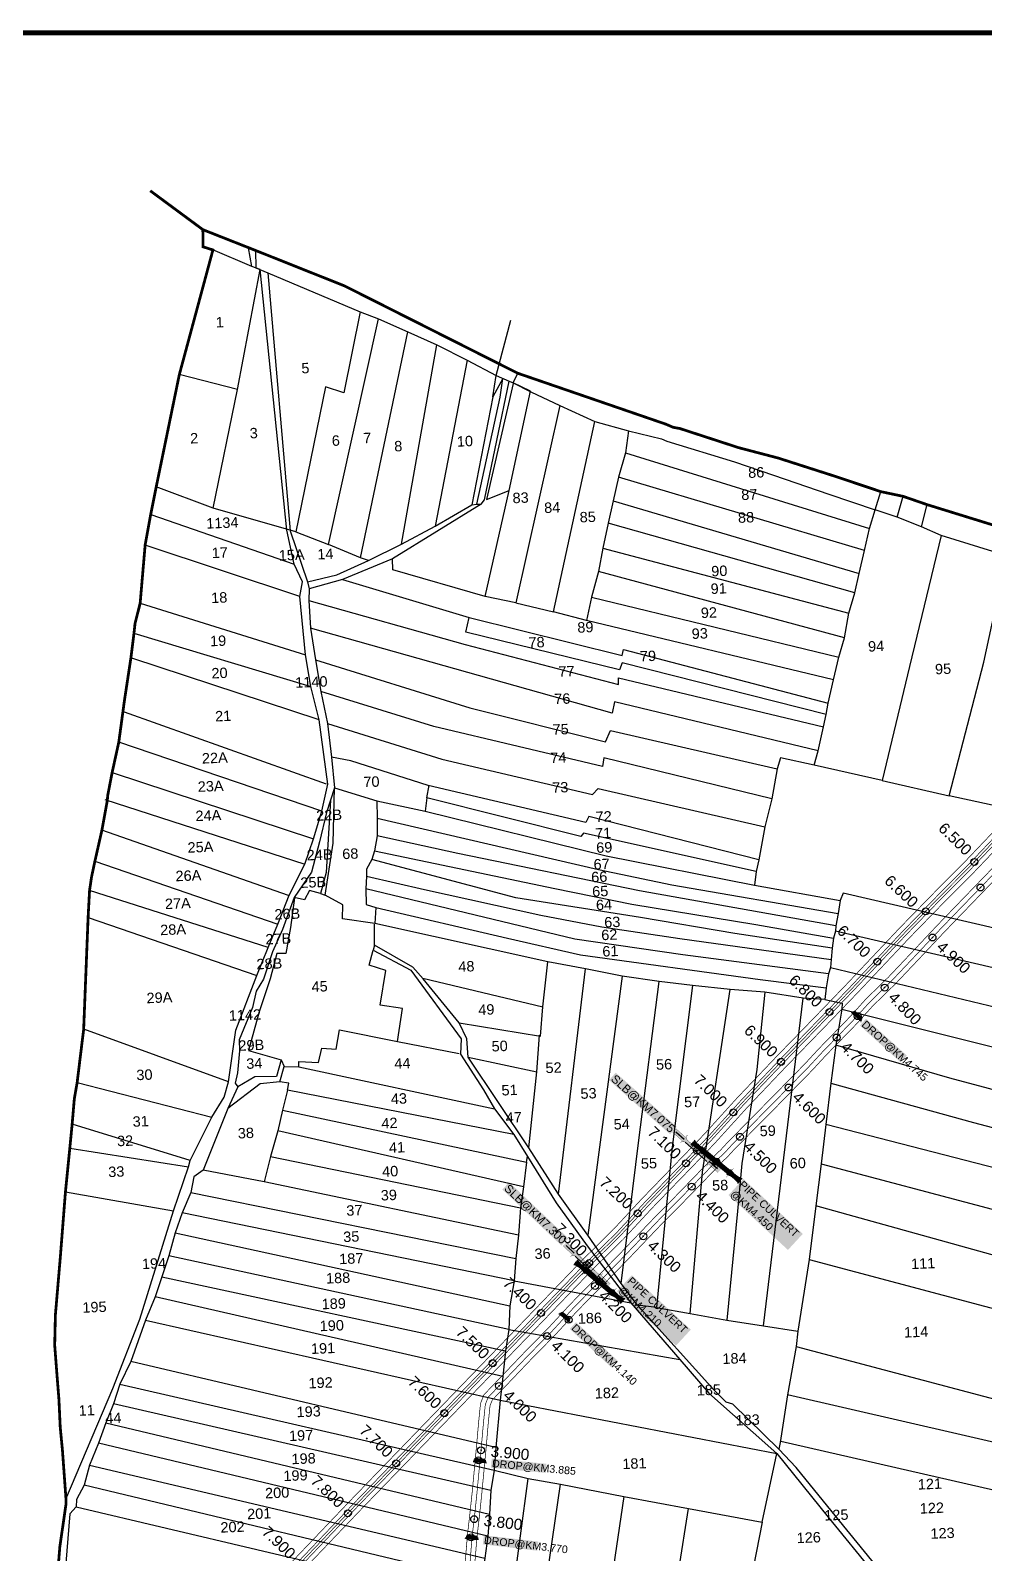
# Model space of a CAD drawing. Header units: inches. Extents: x 189567 to 224456, y 1616569 to 1632146.
# Drawn here: x 190848 to 192225, y 1621930 to 1624127 of the extents above; entities that cross this region are included whole.
import ezdxf
from ezdxf.enums import TextEntityAlignment as Align

# ---------------------------------------------------------------- set-up
doc = ezdxf.new("R2010")
doc.units = ezdxf.units.IN
doc.header["$LTSCALE"] = 15
doc.header["$MEASUREMENT"] = 0
doc.header["$PDMODE"] = 32
doc.header["$PDSIZE"] = 10
doc.linetypes.add('ACAD_ISO02W100', pattern=[15, 12, -3])
doc.linetypes.add('HIDDEN2', pattern=[0.1875, 0.125, -0.0625])
for name, color, linetype in [('CANAL1', 7, 'Continuous'), ('CHANAGE', 1, 'Continuous'), ('CS', 134, 'Continuous'), ('PLOT', 7, 'Continuous'), ('PLOT NO', 1, 'Continuous'), ('POINT', 2, 'Continuous'), ('STRUCTURE', 5, 'Continuous'), ('text2', 7, 'Continuous'), ('VILLAGE BOUNDRY', 5, 'Continuous')]:
    doc.layers.add(name, color=color, linetype=linetype)
doc.styles.get("Standard").update_dxf_attribs({"font": 'arial.ttf'})
doc.dimstyles.get("Standard").update_dxf_attribs({"dimtxt": 0.18, "dimasz": 0.18, "dimexe": 0.18, "dimexo": 0.0625, "dimgap": 0.09, "dimtad": 0, "dimtih": 1, "dimtoh": 1, "dimdec": 4, "dimzin": 0, "dimdsep": 46, "dimtxsty": 'Standard', "dimcen": 0.09, "dimadec": 0, "dimazin": 0, "dimtfac": 1, "dimtdec": 4, "dimtofl": 0, "dimtmove": 0, "dimatfit": 3, "dimfxl": 1, "dimtolj": 1, "dimtzin": 0, "dimarcsym": 0})

# ---------------------------------------------------------------- blocks, each defined once
blk = doc.blocks.new('DROP')
h = blk.add_hatch()
h.set_pattern_fill('ANSI31', color=1, scale=10, angle=45)
h.set_pattern_definition([(90, (-324.4107, -25.7687), (-1.25, 0), [])])
h.paths.add_polyline_path([(-9.9, -4.3), (-13.8, 4.1), (13.8, 4.1), (10.2, -4.3)])
at = {"layer": 'STRUCTURE', "color": 5, "const_width": 0.49}
blk.add_lwpolyline([(-9.9, -4.3), (-13.8, 4.1), (13.8, 4.1), (10.2, -4.3), (-9.9, -4.3)], dxfattribs=at)
at = {"layer": 'STRUCTURE', "color": 5}
blk.add_circle((0, 0), 1.33, dxfattribs=at)
blk = doc.blocks.new('PIPE C')
at = {"layer": 'STRUCTURE'}
h = blk.add_hatch(dxfattribs=at)
h.set_pattern_fill('DASH', color=256, scale=5.6, angle=-90, style=0)
h.set_pattern_definition([(270, (-1194663.9188, 538833.8274), (0.7, -0.7), [0.7, -0.7])])
edge = h.paths.add_edge_path()
edge.add_spline(control_points=[(4.6, -44.2), (4.4, -43.9), (3.7, -42.8), (3.2, -40.8), (2.9, -38.1), (2.3, -34.2), (2.9, -29), (3.8, -25), (4.2, -23.1)], knot_values=[0, 0, 0, 0, 1.613557, 5.24513, 8.624976, 13.470124, 22.190216, 30.746377, 30.746377, 30.746377, 30.746377], degree=3, periodic=0)
edge.add_line((4.2, -23.1), (2.8, -21))
edge.add_line((2.8, -21), (2.8, 21))
edge.add_line((2.8, 21), (4.2, 23.1))
edge.add_spline(control_points=[(4.2, 23.1), (3.7, 25), (2.7, 28.9), (2, 34.1), (2.4, 38), (2.7, 40.8), (3.1, 42.8), (3.8, 43.8), (4, 44.2)], knot_values=[0, 0, 0, 0, 8.556161, 17.276253, 22.121402, 25.501247, 29.13282, 30.746377, 30.746377, 30.746377, 30.746377], degree=3, periodic=0)
edge.add_line((4, 44.2), (-4.6, 44.2))
edge.add_spline(control_points=[(-4.6, 44.2), (-4.4, 43.9), (-3.7, 42.8), (-3.2, 40.8), (-2.9, 38.1), (-2.3, 34.2), (-2.9, 29), (-3.8, 25), (-4.2, 23.1)], knot_values=[0, 0, 0, 0, 1.613557, 5.24513, 8.624976, 13.470124, 22.190216, 30.746377, 30.746377, 30.746377, 30.746377], degree=3, periodic=0)
edge.add_line((-4.2, 23.1), (-2.8, 21))
edge.add_line((-2.8, 21), (-2.8, -21))
edge.add_line((-2.8, -21), (-4.2, -23.1))
edge.add_spline(control_points=[(-4.2, -23.1), (-3.7, -25), (-2.7, -28.9), (-2, -34.1), (-2.4, -38), (-2.7, -40.8), (-3.1, -42.8), (-3.8, -43.8), (-4, -44.2)], knot_values=[0, 0, 0, 0, 8.556161, 17.276253, 22.121402, 25.501247, 29.13282, 30.746377, 30.746377, 30.746377, 30.746377], degree=3, periodic=0)
edge.add_line((-4, -44.2), (4.6, -44.2))
blk.add_circle((0, 0), 0.657)
at = {"layer": 'STRUCTURE', "const_width": 0.44}
for points in [[(-8.4, 25.2), (-5.6, 25.2), (-2.8, 21), (-2.8, -21), (-5.6, -25.2), (-8.4, -25.2)], [(8.4, 25.2), (5.6, 25.2), (2.8, 21), (2.8, -21), (5.6, -25.2), (8.4, -25.2)]]:
    blk.add_lwpolyline(points, dxfattribs=at)
at = {"layer": 'STRUCTURE', "color": 3}
for points in [[(-2.8, 21), (-2.8, -21)], [(-2.8, 21), (-2.8, -21)], [(2.8, 21), (2.8, -21)]]:
    blk.add_lwpolyline(points, dxfattribs=at)
at = {"layer": 'STRUCTURE'}
for points in [[(-4.6, 44.2), (-4, 43.2), (-3.3, 40.8), (-2.9, 38.4), (-2.5, 35.1), (-3, 29), (-4.2, 23.1)], [(4, 44.2), (3.4, 43.2), (2.8, 40.7), (2.5, 38.4), (2.2, 35), (2.8, 28.9), (4.2, 23.1)], [(-4, -44.2), (-3.4, -43.2), (-2.8, -40.7), (-2.5, -38.4), (-2.2, -35), (-2.8, -28.9), (-4.2, -23.1)], [(4.6, -44.2), (4, -43.2), (3.3, -40.8), (2.9, -38.4), (2.5, -35.1), (3, -29), (4.2, -23.1)]]:
    blk.add_spline(points, degree=3, dxfattribs=at)
at = {"layer": 'STRUCTURE', "color": 0}
for points in [[(-0.2, 44.3), (-0.2, 28.7)], [(0, -23.2), (0, -38.9)]]:
    blk.add_leader(points, dimstyle='Standard', override={"dimscale": 0.062085, "dimtxt": 50, "dimasz": 100, "dimgap": 0.09, "dimtad": 0, "dimzin": 2}, dxfattribs=at)
blk = doc.blocks.new('SLB')
at = {"layer": 'STRUCTURE'}
h = blk.add_hatch(dxfattribs=at)
h.set_pattern_fill('DOTS', color=6, scale=20, angle=320.3722, style=0)
h.set_pattern_definition([(320.372247934, (-159.4327, -72.9564), (1.2786241598, 0.5641323054), [0, -1.25])])
h.paths.add_polyline_path([(769699.5, 1706871.1), (769699.5, 1706861.1), (769729.1, 1706861.1), (769732.1, 1706863.1), (769792.1, 1706863.1), (769795.1, 1706861.1), (769824.7, 1706861.1), (769824.7, 1706871.1), (769795.1, 1706871.1), (769792.1, 1706869.1), (769732.1, 1706869.1), (769729.1, 1706871.1)])
at = {"layer": 'STRUCTURE', "color": 6, "linetype": 'ACAD_ISO02W100', "ltscale": 0.5, "const_width": 0.5}
for points in [[(769699.5, 1706871.1), (769729.1, 1706871.1)], [(769699.5, 1706861.1), (769729.1, 1706861.1)], [(769795.1, 1706871.1), (769824.7, 1706871.1)], [(769795.1, 1706861.1), (769824.7, 1706861.1)]]:
    blk.add_lwpolyline(points, dxfattribs=at)
at = {"layer": 'STRUCTURE', "color": 6, "const_width": 0.628}
for points in [[(769726.1, 1706877.1), (769726.1, 1706873.1), (769732.1, 1706869.1), (769792.1, 1706869.1), (769798.1, 1706873.1), (769798.1, 1706877.1)], [(769726.1, 1706855.1), (769726.1, 1706859.1), (769732.1, 1706863.1), (769792.1, 1706863.1), (769798.1, 1706859.1), (769798.1, 1706855.1)]]:
    blk.add_lwpolyline(points, dxfattribs=at)
at = {"layer": 'STRUCTURE', "color": 6}
blk.add_lwpolyline([(769732.1, 1706863.1), (769792.1, 1706863.1)], dxfattribs=at)
blk.add_lwpolyline([(769732.1, 1706863.1), (769792.1, 1706863.1)], dxfattribs=at)
at = {"layer": 'STRUCTURE', "color": 0}
blk.add_circle((769762.1, 1706866.1), 1.24, dxfattribs=at)
for points in [[(769703.8, 1706866), (769726.7, 1706866)], [(769818.6, 1706865.8), (769795.7, 1706865.8)]]:
    blk.add_leader(points, dimstyle='Standard', override={"dimasz": 10, "dimgap": 0.09, "dimtad": 0}, dxfattribs=at)

msp = doc.modelspace()

# ---------------------------------------------------------------- linework, layer by layer
at = {"layer": 'CANAL1', "color": 200, "const_width": 1}
for points in [[(192826.7, 1623584.8), (192725.5, 1623481.5), (192587.9, 1623336.7), (192493.2, 1623239), (192413.6, 1623156), (192302.8, 1623039.1), (192245.5, 1622979.2), (192196.1, 1622927.3), (192154.7, 1622885.7), (192102.9, 1622832.7), (192026.6, 1622751.8), (191982.5, 1622706.1), (191923.4, 1622645.3), (191867.2, 1622586.2), (191824, 1622538.6), (191807.1, 1622520.6), (191730.7, 1622441.7), (191689.6, 1622397.5), (191646.4, 1622354.9), (191540.9, 1622245.3), (191384.8, 1622083.6), (191310.3, 1622006.6), (191205, 1621896.2)], [(192848.9, 1623578.9), (192739.9, 1623467.6), (192602.3, 1623322.9), (192507.6, 1623225.1), (192428, 1623142.2), (192317.2, 1623025.3), (192260, 1622965.4), (192210.4, 1622913.4), (192168.9, 1622871.7), (192117.3, 1622818.8), (192041, 1622738), (191996.9, 1622692.2), (191937.8, 1622631.4), (191881.9, 1622572.6), (191838.7, 1622525), (191821.6, 1622506.8), (191745.2, 1622428), (191704, 1622383.5), (191660.6, 1622340.8), (191555.3, 1622231.4), (191399.2, 1622069.7), (191324.7, 1621992.7), (191219.5, 1621882.5)], [(191474.4, 1621901.8), (191478.6, 1621954.3), (191482.2, 1621985.8), (191485.6, 1622017.4), (191491.7, 1622082.4), (191494.8, 1622117.4), (191497.7, 1622146.3), (191502.7, 1622159), (191510.5, 1622167), (191562.6, 1622221.6), (191595.5, 1622255), (191626, 1622288.1), (191652, 1622314.6), (191665.5, 1622328.2), (191672.4, 1622335.2), (191701.3, 1622364.9), (191752.3, 1622418.2), (191777.9, 1622443.9), (191824.5, 1622491.9), (191837.3, 1622505.7), (191843.9, 1622511.7), (191854.8, 1622523.5), (191912.6, 1622582.1), (191965.7, 1622636.2), (191986.3, 1622658.5), (192029.8, 1622703.1), (192053.5, 1622729.4), (192086.5, 1622761.6), (192123.8, 1622801), (192156.1, 1622835.4), (192239.7, 1622921.9)], [(191488.3, 1621900.6), (191492.5, 1621952.9), (191496.2, 1621984.3), (191499.5, 1622016), (191505.7, 1622081.1), (191508.7, 1622116), (191511.4, 1622143), (191514.7, 1622151.3), (191520.5, 1622157.3), (191572.6, 1622211.9), (191605.6, 1622245.4), (191636.2, 1622278.5), (191661.9, 1622304.8), (191675.5, 1622318.3), (191682.5, 1622325.5), (191711.4, 1622355.1), (191762.3, 1622408.5), (191787.9, 1622434.1), (191834.7, 1622482.3), (191847.2, 1622495.7), (191853.8, 1622501.8), (191864.9, 1622513.9), (191922.6, 1622572.2), (191975.8, 1622626.5), (191996.4, 1622648.8), (192040, 1622693.6), (192063.6, 1622719.7), (192096.5, 1622751.8), (192134, 1622791.4), (192166.2, 1622825.7), (192249.2, 1622911.7)]]:
    msp.add_lwpolyline(points, dxfattribs=at)
at = {"layer": 'CANAL1', "color": 5, "const_width": 1}
for points in [[(192835.3, 1623584.3), (192730.2, 1623477), (192592.5, 1623332.2), (192497.9, 1623234.5), (192418.3, 1623151.5), (192307.5, 1623034.6), (192250.2, 1622974.7), (192200.8, 1622922.8), (192159.3, 1622881.2), (192107.6, 1622828.2), (192031.3, 1622747.3), (191987.2, 1622701.6), (191928.1, 1622640.8), (191872, 1622581.8), (191828.8, 1622534.2), (191811.8, 1622516.2), (191735.4, 1622437.2), (191694.3, 1622392.9), (191651, 1622350.3), (191545.6, 1622240.8), (191389.5, 1622079.1), (191314.9, 1622002), (191209.7, 1621891.7)], [(192840.3, 1623579.4), (192735.3, 1623472.2), (192597.6, 1623327.4), (192502.9, 1623229.6), (192423.3, 1623146.7), (192312.5, 1623029.8), (192255.3, 1622969.8), (192205.8, 1622917.9), (192164.3, 1622876.3), (192112.7, 1622823.3), (192036.3, 1622742.5), (191992.2, 1622696.8), (191933.1, 1622635.9), (191877.1, 1622577), (191833.9, 1622529.4), (191816.9, 1622511.3), (191740.5, 1622432.4), (191699.3, 1622388.1), (191656, 1622345.4), (191550.6, 1622235.9), (191394.5, 1622074.2), (191320, 1621997.2), (191214.8, 1621886.9)]]:
    msp.add_lwpolyline(points, dxfattribs=at)
at = {"layer": 'CANAL1', "color": 1, "linetype": 'HIDDEN2', "ltscale": 4, "const_width": 1}
for points in [[(192843.3, 1623587.4), (192732.7, 1623474.6), (192595.1, 1623329.8), (192500.4, 1623232), (192420.8, 1623149.1), (192310, 1623032.2), (192252.8, 1622972.3), (192203.3, 1622920.4), (192161.8, 1622878.7), (192110.1, 1622825.7), (192033.8, 1622744.9), (191989.7, 1622699.2), (191930.6, 1622638.3), (191874.6, 1622579.4), (191831.3, 1622531.8), (191814.3, 1622513.7), (191737.9, 1622434.8), (191696.8, 1622390.5), (191653.5, 1622347.8), (191548.1, 1622238.3), (191392, 1622076.6), (191317.5, 1621999.6), (191212.2, 1621889.3)], [(192837.8, 1623581.8), (192732.7, 1623474.6), (192595.1, 1623329.8), (192500.4, 1623232), (192420.8, 1623149.1), (192310, 1623032.2), (192252.8, 1622972.3), (192203.3, 1622920.4), (192161.8, 1622878.7), (192110.1, 1622825.7), (192033.8, 1622744.9), (191989.7, 1622699.2), (191930.6, 1622638.3), (191874.6, 1622579.4), (191831.3, 1622531.8), (191814.3, 1622513.7), (191737.9, 1622434.8), (191696.8, 1622390.5), (191653.5, 1622347.8), (191548.1, 1622238.3), (191392, 1622076.6), (191317.5, 1621999.6), (191212.2, 1621889.3)], [(191481.3, 1621901.2), (191485.5, 1621953.6), (191489.2, 1621985), (191492.5, 1622016.7), (191498.7, 1622081.8), (191501.8, 1622116.7), (191504.6, 1622144.6), (191508.7, 1622155.1), (191515.5, 1622162.2), (191567.6, 1622216.7), (191600.6, 1622250.2), (191631.1, 1622283.3), (191656.9, 1622309.7), (191670.5, 1622323.3), (191677.4, 1622330.3), (191706.3, 1622360), (191757.3, 1622413.4), (191782.9, 1622439), (191829.6, 1622487.1), (191842.2, 1622500.7), (191848.8, 1622506.7), (191859.8, 1622518.7), (191917.6, 1622577.1), (191970.8, 1622631.4), (191991.4, 1622653.7), (192034.9, 1622698.4), (192058.5, 1622724.5), (192091.5, 1622756.7), (192128.9, 1622796.2), (192161.1, 1622830.6), (192244.5, 1622916.8)]]:
    msp.add_lwpolyline(points, dxfattribs=at)
at = {"layer": 'CS', "color": 3}
for p in [(192219.1, 1622890.6), (192149.8, 1622818.5), (192080.7, 1622746.2), (192011.4, 1622674.2), (191942.1, 1622602.1), (191871.9, 1622530.9), (191802.4, 1622459), (191732.5, 1622387.5), (191662.9, 1622315.7), (191593.8, 1622243.4), (191524.4, 1622171.5), (191498.4, 1622078.8), (191488.5, 1621979.3)]:
    msp.add_point(p, dxfattribs=at)
at = {"layer": 'PLOT'}
for points in [[(191172.9, 1623809.8), (191173.7, 1623784.4), (191190.9, 1623777.2), (191222.9, 1623405.2), (191248.2, 1623331.6), (191250.3, 1623321.3), (191250.1, 1623304.8), (191252.3, 1623265), (191259.6, 1623218.9), (191267.3, 1623173.3), (191276.8, 1623127.4), (191282.6, 1623078.8), (191287, 1623034.5), (191275.7, 1622998.7), (191265.4, 1622956.4), (191253.8, 1622912.8), (191228.9, 1622876.3), (191212.1, 1622830), (191197.4, 1622797.9), (191184.5, 1622758.4), (191173.9, 1622741.3), (191168.7, 1622717.3), (191149.3, 1622670.9), (191150, 1622655.2), (191147.2, 1622623.1), (191143.8, 1622608.1), (191147.3, 1622603.1), (191133, 1622572), (191097.6, 1622483), (191084, 1622473.2), (191079.5, 1622450.8), (191067.4, 1622421.4), (191057.3, 1622392.2), (191047.8, 1622359.2), (191037.8, 1622329), (191028.2, 1622300.2), (191014.2, 1622266.6), (190993, 1622206.6), (190977.5, 1622174), (190968, 1622145.7), (190957.1, 1622118.3), (190946.4, 1622089), (190933.7, 1622057), (190925.8, 1622028.5), (190914.8, 1622007.9), (190914.1, 1621996.9), (190905.2, 1621986.9), (190892.8, 1621832.7)], [(190899.6, 1622008.3), (190967.3, 1622167.9), (191005.9, 1622268), (191054.5, 1622424), (191076.2, 1622487.5), (191079, 1622496.7), (191110.1, 1622559.4), (191127.6, 1622588.1), (191134, 1622610.4), (191144.8, 1622684.8), (191175.1, 1622763.8), (191191.1, 1622803.9), (191205.2, 1622837.8), (191221.7, 1622879.6), (191244.1, 1622924.1), (191256.6, 1622960.6), (191268.7, 1623000.8), (191277.6, 1623039.8), (191264.9, 1623132.7), (191252.9, 1623180.7), (191245.1, 1623226.5), (191237.2, 1623310.6), (191240.9, 1623331.5), (191229, 1623357.1), (191218.4, 1623406.2), (191179.9, 1623782), (191167.6, 1623786.7), (191163, 1623813.7)], [(191167.6, 1623786.7), (191111.6, 1623810.4)], [(191231.1, 1623403.6), (191112.1, 1623438), (191146.9, 1623608.9), (191179.9, 1623782)], [(191190.9, 1623777.2), (191324, 1623721.1), (191350.5, 1623710.9), (191392.6, 1623692.5), (191434.7, 1623673.4), (191478.5, 1623651.2), (191520.3, 1623629.1), (191539, 1623621.1), (191544.7, 1623618.6), (191570.5, 1623605.8), (191612.2, 1623586.1), (191662.4, 1623563.1), (191711.2, 1623549.7), (191758.8, 1623538), (191766.7, 1623534.5), (191864.2, 1623504.6), (191920.2, 1623485.6), (192000.1, 1623458.2), (192067.1, 1623435.5)], [(191324, 1623721.1), (191300.5, 1623604.4), (191274.2, 1623612.9), (191231.1, 1623403.6), (191278.3, 1623385.6)], [(191324.5, 1623366.1), (191278.3, 1623385.6), (191350.5, 1623710.9)], [(191515.5, 1623598.5), (191520.3, 1623629.1), (191541.4, 1623708.9)], [(191336.2, 1623362.2), (191324.5, 1623366.1), (191392.6, 1623692.5)], [(191383.7, 1623385.9), (191434.7, 1623673.4)], [(191478.5, 1623651.2), (191432.3, 1623411.8)], [(191551.3, 1623632.6), (191544.7, 1623619.5), (191544.7, 1623617.7), (191506.4, 1623450.4), (191538.9, 1623463.5), (191569.7, 1623606.6), (191544.7, 1623618.6)], [(191146.9, 1623608.9), (191063.1, 1623630.5)], [(191248.2, 1623331.6), (191290.2, 1623341.5), (191336.2, 1623362.2), (191383.7, 1623385.9), (191432.3, 1623411.8), (191485.1, 1623442.8), (191492.5, 1623443.5), (191498.7, 1623443.6), (191503.4, 1623449.9), (191539, 1623621.1)], [(191529.7, 1623625.1), (191515.5, 1623598.5), (191485.1, 1623442.8)], [(191492.5, 1623443.5), (191525.8, 1623598.1), (191529.7, 1623625.1)], [(191612.2, 1623586.1), (191548.8, 1623301.3), (191602.9, 1623288.3)], [(191711.2, 1623549.7), (191706.8, 1623517.6), (191696.8, 1623482.6), (191689.3, 1623448.4), (191681.8, 1623416.2), (191674, 1623380.3), (191667.7, 1623346.6), (191657.8, 1623309.5), (191650.5, 1623275.8), (191602.9, 1623288.3), (191662.4, 1623563.1)], [(191706.8, 1623517.6), (192059, 1623408.5)], [(192051.5, 1623377), (191696.8, 1623482.6)], [(191112.1, 1623438), (191029.8, 1623468.7)], [(191548.8, 1623301.3), (191504.5, 1623310.6), (191538.9, 1623463.5)], [(192098.7, 1623424.7), (192067.1, 1623435.5), (192075.4, 1623461.7)], [(191498.7, 1623443.6), (191370.8, 1623364.8), (191298.7, 1623335.2), (191250.3, 1623321.3)], [(191689.3, 1623448.4), (192043.9, 1623343.5)], [(192077.4, 1623045.2), (191979.3, 1623067.1), (191984.8, 1623087.6), (191992.4, 1623122.6), (191996.5, 1623140.2), (191999.3, 1623156.8), (192007, 1623190), (192014.5, 1623222.7), (192022.9, 1623250.7), (192029.1, 1623286.4), (192038, 1623315.6), (192043.9, 1623343.5), (192051.5, 1623377), (192059, 1623408.5), (192067.1, 1623435.5)], [(192134, 1623410.8), (192098.7, 1623424.7), (192107.3, 1623455)], [(192339.9, 1623351.7), (192257, 1623369.2), (192162.5, 1623398.6), (192134, 1623410.8), (192142, 1623443)], [(191021.8, 1623428.7), (191229, 1623357.1)], [(192038, 1623315.6), (191681.8, 1623416.2)], [(192162.5, 1623398.6), (192116.7, 1623209.6), (192077.4, 1623045.2), (192173.7, 1623022.9)], [(191237.2, 1623310.6), (191013.8, 1623384.7)], [(191674, 1623380.3), (192029.1, 1623286.4)], [(192275.8, 1623000.8), (192173.7, 1623022.9), (192224.1, 1623215.8), (192257, 1623369.2)], [(191504.5, 1623310.6), (191371, 1623348.8), (191370.8, 1623364.8)], [(192022.9, 1623250.7), (191667.7, 1623346.6)], [(191298.7, 1623335.2), (191481.4, 1623280.1), (191702, 1623225.5), (191704, 1623234.2), (191999.3, 1623156.8)], [(191250.1, 1623304.8), (191475.7, 1623241.3), (191696.6, 1623183.3), (191697, 1623193.2), (191992.4, 1623122.6)], [(191657.8, 1623309.5), (192014.5, 1623222.7)], [(191006.6, 1623300.7), (191245.1, 1623226.5)], [(191984.8, 1623087.6), (191690.8, 1623158.5), (191687.7, 1623142.2), (191252.3, 1623265)], [(191996.5, 1623140.2), (191702, 1623214.6), (191698.1, 1623204.7), (191476.3, 1623259), (191481.4, 1623280.1)], [(192007, 1623190), (191650.5, 1623275.8)], [(190997.7, 1623257.5), (191252.9, 1623180.7)], [(191264.9, 1623132.7), (190994.4, 1623221.3)], [(191259.6, 1623218.9), (191482.4, 1623149.9), (191677.9, 1623100.8), (191685.1, 1623117.2), (191925.5, 1623061.9)], [(191917.9, 1623018.5), (191675.4, 1623077.9), (191673.8, 1623065.4), (191430.2, 1623123), (191267.3, 1623173.3)], [(190983.7, 1623144.1), (191274.9, 1623040.4)], [(191276.8, 1623127.4), (191441.9, 1623076), (191659.4, 1623024.7), (191667.4, 1623033.6), (191908, 1622978)], [(191268.7, 1623000.8), (190975.8, 1623100.4)], [(191899.1, 1622930.6), (191654.1, 1622992.9), (191649.7, 1622984.4), (191422.3, 1623038), (191310.8, 1623073.5), (191282.6, 1623078.8)], [(191979.3, 1623067.1), (191930.3, 1623077.9), (191925.5, 1623061.9), (191917.9, 1623018.5), (191908, 1622978), (191899.1, 1622930.6)], [(190966.2, 1623056.6), (191256.6, 1622960.6)], [(190955.7, 1623017.7), (191244.1, 1622924.1)], [(191348.1, 1623015.5), (191348.7, 1622990.6), (191348.4, 1622965.4), (191344.7, 1622943.3), (191340.9, 1622931), (191333.1, 1622916.9), (191333, 1622906.8), (191332.4, 1622888.8), (191332.6, 1622865.9), (191346.8, 1622861.9), (191345.4, 1622838.6), (191298.5, 1622845.6), (191298.8, 1622865.6), (191273.5, 1622879.7), (191285.3, 1622954.4), (191287, 1623034.5)], [(191287, 1623034.5), (191348.1, 1623015.5), (191417.7, 1623000.9), (191679.1, 1622936.4), (191892.9, 1622894.2)], [(191895.5, 1622913.8), (191646.5, 1622969.2), (191642.5, 1622964.4), (191420, 1623020.2), (191417.7, 1623000.9)], [(191420, 1623020.2), (191423.8, 1623038.1)], [(191281.3, 1623016.6), (191274.9, 1622912.2), (191267, 1622882.2), (191273.5, 1622879.7)], [(191220.4, 1622879.2), (190951.4, 1622973.2)], [(191348.7, 1622990.6), (191667.9, 1622916.8), (191773.6, 1622894.3), (192013.5, 1622853)], [(192010.4, 1622835.4), (191727, 1622885.9), (191465, 1622939.9), (191348.4, 1622965.4)], [(192005, 1622802.9), (191864.5, 1622824.4), (191728.5, 1622847.3), (191548.8, 1622875.7), (191340.9, 1622931)], [(191344.7, 1622943.3), (191604.8, 1622889.1), (191715.9, 1622866.4), (191895, 1622837.1), (192007.1, 1622817.6)], [(191899.1, 1622930.6), (191895.5, 1622913.8), (191892.9, 1622894.2), (192016.4, 1622872.1)], [(190941.3, 1622928.5), (191205.2, 1622837.8)], [(191191.1, 1622803.9), (190933.6, 1622886.3)], [(191267, 1622882.2), (191250.9, 1622886.4), (191243.5, 1622872.6), (191228.9, 1622876.3)], [(192000, 1622766.2), (191789.4, 1622793.6), (191633.9, 1622816.1), (191332.4, 1622888.8)], [(191333, 1622906.8), (191417, 1622887.5), (191584.7, 1622850.7), (191672.9, 1622833.9), (191785.4, 1622816.9), (192003.4, 1622786.6)], [(191229.3, 1622875.8), (191223.3, 1622832.9), (191216.6, 1622795.2), (191203.9, 1622795.2), (191194.2, 1622758.7), (191178.3, 1622711.3), (191162.8, 1622655.3), (191210.2, 1622641.8), (191203.3, 1622618.1), (191172.2, 1622617.7), (191147.3, 1622603.1)], [(192278.1, 1622822.7), (192020.9, 1622882.5), (192016.4, 1622872.1), (192013.5, 1622853), (192010.4, 1622835.4), (192009.7, 1622827.7), (192007.1, 1622817.6), (192005, 1622802.9), (192003.4, 1622786.6), (192002.6, 1622775.4), (192000, 1622766.2), (191996.6, 1622745.7), (191994.4, 1622729.1), (192019.4, 1622723.6), (192019, 1622714.9), (192010.5, 1622663.2), (192003.2, 1622608.1), (191996.1, 1622548.6), (191989, 1622491.9), (191981.3, 1622431.5), (191971.8, 1622353.9), (191955.4, 1622250.5), (191953.1, 1622228.4), (191940.4, 1622158.6), (191929.8, 1622090), (191928.1, 1622080.4)], [(190931.5, 1622847.5), (191175.1, 1622763.8)], [(191346.8, 1622861.9), (191536.7, 1622817.5), (191642, 1622793.7), (191901.4, 1622757.7), (191996.6, 1622745.7)], [(192077.4, 1621901.2), (192015.5, 1621976.9), (191986.5, 1622013.2), (191953.2, 1622053.7), (191928.1, 1622080.4), (191861.8, 1622145), (191852.1, 1622148.1), (191834.4, 1622166.1), (191724.4, 1622288), (191700.7, 1622319.2), (191652.5, 1622388.8), (191610.4, 1622448.2), (191567.6, 1622515), (191480.1, 1622645.9), (191477.9, 1622672.1), (191466.7, 1622695.2), (191414.8, 1622758.9), (191400.2, 1622775.7), (191344.7, 1622807.4), (191344.5, 1622837.5)], [(191994.4, 1622729.1), (191963.2, 1622731), (191908, 1622739.6), (191857.9, 1622743.4), (191803.4, 1622749.1), (191755.4, 1622755), (191702, 1622762.7), (191649.2, 1622773.3), (191594.6, 1622783.4), (191345.4, 1622838.6)], [(192741.7, 1622657.6), (192009.7, 1622827.7)], [(191210.2, 1622641.8), (191214.6, 1622632.5), (191235.5, 1622631.7), (191235.5, 1622639.4), (191264, 1622638), (191268.8, 1622659), (191289.3, 1622657.6), (191294.1, 1622685.2), (191377.9, 1622668.3), (191385.1, 1622716.1), (191353, 1622721), (191361.3, 1622770.9), (191337.1, 1622778.8), (191342.9, 1622800.2)], [(191344.7, 1622807.4), (191342.9, 1622800.2), (191397.2, 1622771.3), (191469.7, 1622672.4), (191469, 1622650.1), (191501.8, 1622598.7), (191517.9, 1622571.1), (191545.6, 1622534.3), (191565.7, 1622502.5), (191606.6, 1622435.7), (191651.6, 1622373.8), (191714.6, 1622291.2), (191785.1, 1622209.7), (191827.1, 1622160.9), (191925.1, 1622074.1), (191999.1, 1621982.1), (192065.2, 1621901.4)], [(191414.5, 1622759.8), (191587.4, 1622718.3), (191594.6, 1622783.4)], [(192002.6, 1622775.4), (192387.4, 1622682.8), (192729.9, 1622600.1)], [(191610.4, 1622448.2), (191649.2, 1622773.3)], [(191702, 1622762.7), (191652.5, 1622388.8)], [(191700.7, 1622319.2), (191726, 1622525.9), (191755.4, 1622755)], [(191803.4, 1622749.1), (191774.1, 1622516), (191751.8, 1622284.9), (191724.4, 1622288)], [(191800.2, 1622276.2), (191818.1, 1622480.1), (191857.9, 1622743.4)], [(191908, 1622739.6), (191896.6, 1622628), (191874.6, 1622492.2)], [(191466.7, 1622695.2), (191584, 1622676.1), (191587.4, 1622718.3)], [(191905.8, 1622258.1), (191963.2, 1622731)], [(192019, 1622714.9), (192278.9, 1622650.4), (192503.5, 1622592.7), (192634.1, 1622559.8), (192711.8, 1622544.3)], [(191134, 1622610.4), (190925.1, 1622686)], [(191377.9, 1622668.3), (191466.8, 1622651.1)], [(191480.1, 1622645.9), (191578.9, 1622624.9), (191582.9, 1622677.8)], [(191208.1, 1622610.3), (191214.6, 1622632.5)], [(191235.5, 1622631.7), (191517.9, 1622571.1)], [(191567.6, 1622515), (191578.9, 1622624.9)], [(190915.7, 1622609.3), (191110.1, 1622559.4)], [(191545.6, 1622534.3), (191219.4, 1622598.1), (191221.3, 1622608.5), (191208.1, 1622610.3), (191179.9, 1622607.2), (191133, 1622572)], [(192003.2, 1622608.1), (192209.1, 1622551.4), (192493.6, 1622476.6), (192676.8, 1622436.1)], [(191219.4, 1622598.1), (191212.2, 1622569.4), (191205.3, 1622539.5), (191194.9, 1622502.7), (191185.3, 1622465.9), (191097.6, 1622483)], [(191212.2, 1622569.4), (191563.9, 1622494.5), (191565.7, 1622502.5)], [(191079, 1622496.7), (190908.5, 1622549.3)], [(191559.7, 1622458.6), (191205.3, 1622539.5)], [(190905.1, 1622514.5), (191076.2, 1622487.5)], [(191194.9, 1622502.7), (191555.6, 1622428.5)], [(191563.9, 1622494.5), (191559.7, 1622458.6), (191555.6, 1622428.5), (191552.4, 1622389), (191548.7, 1622355.5), (191546.2, 1622323.3), (191714.6, 1622291.2)], [(191874.6, 1622492.2), (191868.5, 1622423.5), (191853, 1622266.4)], [(191989, 1622491.9), (192236, 1622426.7), (192431.7, 1622373), (192545.9, 1622342.9), (192639.7, 1622324.5)], [(190898.8, 1622451.5), (191054.5, 1622424)], [(191079.5, 1622450.8), (191548.7, 1622355.5)], [(191552.4, 1622389), (191185.3, 1622465.9)], [(191546.2, 1622323.3), (191067.4, 1622421.4)], [(191057.3, 1622392.2), (191539.9, 1622287.1)], [(191538.5, 1622253), (191047.8, 1622359.2)], [(191971.8, 1622353.9), (192291.9, 1622268.9), (192511.7, 1622207.6), (192591.6, 1622191.6)], [(191037.8, 1622329), (191533.9, 1622222.1)], [(191546.2, 1622323.3), (191539.9, 1622287.1), (191538.5, 1622253), (191785.1, 1622209.7)], [(191529.9, 1622185.3), (191028.2, 1622300.2)], [(191751.8, 1622284.9), (191800.2, 1622276.2), (191853, 1622266.4), (191905.8, 1622258.1), (191955.4, 1622250.5)], [(191014.2, 1622266.6), (191526.1, 1622151.1)], [(191538.5, 1622253), (191533.9, 1622222.1), (191529.9, 1622185.3), (191526.1, 1622151.1), (191925.1, 1622074.1)], [(191953.1, 1622228.4), (192263.1, 1622146.4), (192522.2, 1622087.2), (192585.4, 1622084.3)], [(191519.9, 1622082.9), (190993, 1622206.6)], [(190977.5, 1622174), (191517.4, 1622049.9)], [(191512.8, 1622020.7), (190968, 1622145.7)], [(191526.1, 1622151.1), (191519.9, 1622082.9), (191517.4, 1622049.9), (191566.3, 1622038), (191613.1, 1622029.7), (191704.5, 1622011.8), (191797.8, 1621994.9), (191904.2, 1621974.8), (191925.1, 1622074.1)], [(192601.8, 1622018.9), (192536, 1622023.3), (192276.8, 1622081.3), (191940.4, 1622158.6)], [(190957.1, 1622118.3), (191510.5, 1621986.7)], [(191508.1, 1621955), (190946.4, 1622089)], [(191930.8, 1622091.9), (192342.9, 1621997.8), (192416.7, 1621989.1), (192496.9, 1621973.8), (192568.1, 1621963.7), (192569.2, 1621971.3), (192636.1, 1621961.9)], [(190933.7, 1622057), (191503.8, 1621923)], [(191499.7, 1621890.8), (190925.8, 1622028.5)], [(191517.4, 1622049.9), (191512.8, 1622020.7), (191510.5, 1621986.7), (191508.1, 1621955), (191503.8, 1621923), (191499.7, 1621890.8), (191496.3, 1621859.5), (191475.2, 1621725.6), (191461.7, 1621644.2), (191511, 1621624.6), (191566.3, 1622038)], [(191704.5, 1622011.8), (191640.6, 1621578.9)], [(190914.1, 1621996.9), (191305.2, 1621904.8), (191496.3, 1621859.5)], [(191904.2, 1621974.8), (191891.7, 1621911.2), (192090.1, 1621869.4)]]:
    msp.add_lwpolyline(points, dxfattribs=at)
at = {"layer": 'PLOT', "elevation": 19}
for points in [[(192693.6, 1622487.8), (192547, 1622520.9), (192342.3, 1622571), (192174.8, 1622615.6), (192010.5, 1622663.2)], [(192659.8, 1622383.6), (192562.3, 1622401.3), (192259.1, 1622480.8), (191996.1, 1622548.6)], [(192617.2, 1622261.8), (192437.4, 1622308.1), (192306.7, 1622341.1), (191981.3, 1622431.5)], [(191551.4, 1621606.4), (191613.1, 1622029.7)], [(191728.1, 1621552.5), (191797.8, 1621994.9)]]:
    msp.add_lwpolyline(points, dxfattribs=at)
at = {"layer": 'POINT'}
for p in [(192042, 1622705, 93), (191810, 1622511, 17), (191838, 1622495, 92), (191651, 1622346, 18), (191669, 1622322, 91), (191625, 1622267, 90), (191495, 1622064, 89), (191484, 1621953, 88)]:
    msp.add_point(p, dxfattribs=at)
at = {"layer": 'text2', "color": 5, "const_width": 7}
msp.add_lwpolyline([(198633.6, 1616572.1), (189570.7, 1616572.1), (189570.7, 1624123.6), (198633.6, 1624123.6)], close=True, dxfattribs=at)
at = {"layer": 'text2', "color": 3}
for p in [(192210.2, 1622927.6), (192139.8, 1622856.2), (192070.4, 1622783.7), (192001.2, 1622711.1), (191931.4, 1622639.1), (191862.5, 1622566.2), (191794.1, 1622492.8), (191724.6, 1622420.5), (191654.5, 1622348.8), (191584.9, 1622276.6), (191515.3, 1622204.4), (191445.6, 1622132.2), (191376, 1622060), (191306.3, 1621987.9)]:
    msp.add_point(p, dxfattribs=at)
at = {"layer": 'VILLAGE BOUNDRY', "color": 5, "const_width": 4}
for points in [[(191097.1, 1623839.7), (191021.2, 1623895.8)], [(192322.1, 1623387.3), (192142, 1623443), (192107.3, 1623455), (192075.4, 1623461.7), (192007.9, 1623484.3), (191927.2, 1623510.2), (191870, 1623525.2), (191785.3, 1623552.8), (191775.7, 1623554.5), (191765.3, 1623559), (191551.3, 1623632.6), (191301.6, 1623758.5), (191172.9, 1623809.8), (191097.1, 1623839.7), (191097.1, 1623839.7), (191097.2, 1623815), (191111.6, 1623810.4), (191063.1, 1623630.5), (191029.8, 1623468.7), (191021.8, 1623428.7), (191013.8, 1623384.7), (191006.6, 1623300.7), (190999.2, 1623271.4), (190997.7, 1623257.5), (190993.1, 1623220.8), (190983.8, 1623159.6), (190981.7, 1623143.9), (190975.8, 1623100.4), (190966.2, 1623056.6), (190959.7, 1623022.9), (190959.3, 1623016.6), (190951.4, 1622973.2), (190941.3, 1622928.5), (190936.5, 1622906), (190933.6, 1622886.3), (190931.5, 1622847.5), (190925.1, 1622686), (190915.7, 1622609.3), (190911.6, 1622585.6), (190908.5, 1622549.3), (190905.1, 1622514.5), (190898.8, 1622451.5), (190891.5, 1622358.3), (190884.3, 1622273.9), (190883.3, 1622230.2), (190886.5, 1622188.6), (190889.4, 1622152.2), (190891.3, 1622111.7), (190894.5, 1622078.4), (190899.6, 1622008.3), (190899.6, 1622000.9), (190890.7, 1621939.4), (190887.4, 1621898.1)]]:
    msp.add_lwpolyline(points, dxfattribs=at)

# ---------------------------------------------------------------- block references
for p, xscale, yscale, zscale, rotation in [((192041.5, 1622705.6), 0.7, 0.7, 0.7, 137.914324265039), ((191620.1, 1622271.3), 0.6999999999999998, 0.6999999999999998, 0.6999999999999998, 140.8765554302936), ((191496.9, 1622063.8), 0.7, 0.7, 0.7, 175.1522289847839), ((191485.5, 1621952.9), 0.7000000000000002, 0.7000000000000002, 0.7000000000000002, 175.0480807445049)]:
    msp.add_blockref('DROP', p, dxfattribs=dict(xscale=xscale, yscale=yscale, zscale=zscale, rotation=rotation))
at = {"layer": 'CHANAGE', "color": 3}
for p, rotation in [((191838, 1622495, 92), 50.40318435651201), ((191669, 1622322, 91), 49.92347318489912)]:
    msp.add_blockref('PIPE C', p, dxfattribs=dict(at, rotation=rotation))
at = {"layer": 'STRUCTURE', "color": 0}
for p, xscale, yscale, zscale, rotation in [((-1004449.2, 1086910.9, 17), 0.7, 0.7, 0.7, 318.3938664803525), ((-1021867.6, 1127092.4, 18), 0.6999999999999996, 0.6999999999999996, 0.6999999999999996, 316.4754582874889)]:
    msp.add_blockref('SLB', p, dxfattribs=dict(at, xscale=xscale, yscale=yscale, zscale=zscale, rotation=rotation))

# ---------------------------------------------------------------- texts
at = {"layer": 'CHANAGE'}
for s, rotation, p in [('6.500', 315.7221, (192202.6, 1622941.2)), ('6.600', 316.6536, (192125.3, 1622866)), ('6.700', 316.0092, (192056.6, 1622793.6)), ('6.800', 315.8391, (191987, 1622721.9)), ('6.900', 316.4351, (191922.7, 1622650)), ('7.000', 315.9131, (191849.8, 1622577.9)), ('7.100', 315.9131, (191783.3, 1622502.9)), ('7.200', 317.1282, (191714.2, 1622431)), ('7.300', 314.5962, (191647.5, 1622362.7)), ('7.400', 316.0882, (191574.7, 1622285.2)), ('7.500', 316.0167, (191506.6, 1622214.5)), ('7.600', 316.0167, (191437.5, 1622142.8)), ('7.700', 315.9328, (191367.4, 1622072.5)), ('7.800', 316.3384, (191297.4, 1622000)), ('7.900', 316.3384, (191227, 1621926.3))]:
    msp.add_text(s, height=16, rotation=rotation, dxfattribs=at).set_placement(p, align=Align.MIDDLE_RIGHT)
for s, rotation, p in [('4.900', 316.8382, (192160, 1622808.9)), ('4.800', 314.3111, (192090.5, 1622736.2)), ('4.700', 315.7376, (192021.4, 1622664.4)), ('4.600', 315.5509, (191952.1, 1622592.3)), ('4.500', 315.3492, (191881.8, 1622521)), ('4.400', 315.8277, (191812.4, 1622449.3)), ('4.300', 316.3199, (191742.7, 1622377.8)), ('4.200', 315.0828, (191672.8, 1622305.8)), ('4.100', 315.446, (191603.8, 1622233.6)), ('4.000', 316.3314, (191534.5, 1622161.8)), ('3.900', 354.5896, (191512.4, 1622077.5)), ('3.800', 353.3383, (191502.4, 1621977.7))]:
    msp.add_text(s, height=16, rotation=rotation, dxfattribs=at).set_placement(p, align=Align.MIDDLE_LEFT)
at = {"layer": 'PLOT NO', "color": 0}
for s, p in [('1', (191121.5, 1623706.2)), ('5', (191245, 1623640)), ('2', (191084.5, 1623538.8)), ('3', (191170.5, 1623546.2)), ('7', (191334.2, 1623539.2)), ('6', (191288.9, 1623535.4)), ('8', (191379, 1623527.4)), ('10', (191475.2, 1623534.5)), ('86', (191895.4, 1623489.4)), ('83', (191555.5, 1623452.9)), ('87', (191885.5, 1623457.5)), ('84', (191601.1, 1623438.8)), ('1134', (191125.2, 1623416.7)), ('85', (191652.4, 1623425.2)), ('88', (191880.8, 1623424.6)), ('17', (191121.5, 1623373.7)), ('15A', (191225.2, 1623370.4)), ('14', (191273.8, 1623371.8)), ('90', (191842.2, 1623347.3)), ('91', (191841.3, 1623322)), ('18', (191120.7, 1623308.9)), ('92', (191827.2, 1623287.2)), ('89', (191649, 1623266.1)), ('93', (191814, 1623257.1)), ('19', (191119.1, 1623246.5)), ('78', (191578.5, 1623244.4)), ('94', (192068.5, 1623238.8)), ('79', (191739.3, 1623224.6)), ('20', (191121.1, 1623200.1)), ('1140', (191253.6, 1623187.2)), ('77', (191621.8, 1623202.5)), ('95', (192165.1, 1623206)), ('76', (191615.7, 1623163)), ('21', (191126.4, 1623138.1)), ('75', (191613.3, 1623118.9)), ('22A', (191114.3, 1623077.6)), ('74', (191610, 1623077.9)), ('23A', (191108.3, 1623036.8)), ('70', (191340.3, 1623043.2)), ('73', (191612.8, 1623035.1)), ('24A', (191105, 1622994.6)), ('22B', (191279.2, 1622995.1)), ('72', (191675.3, 1622993)), ('71', (191674.6, 1622969)), ('25A', (191093.6, 1622949)), ('69', (191676.2, 1622948.5)), ('24B', (191265.5, 1622937.9)), ('68', (191309.8, 1622939.4)), ('67', (191672.4, 1622924.4)), ('26A', (191076.2, 1622907.8)), ('66', (191669, 1622906)), ('25B', (191256.3, 1622898.2)), ('65', (191670.4, 1622885.3)), ('27A', (191061, 1622867.6)), ('64', (191675.9, 1622865.8)), ('26B', (191218.9, 1622852.5)), ('63', (191687.8, 1622840.8)), ('28A', (191054.1, 1622830)), ('27B', (191205.9, 1622816.6)), ('62', (191683.5, 1622822.5)), ('61', (191685.1, 1622798.8)), ('28B', (191193, 1622780.7)), ('48', (191477.3, 1622776.8)), ('45', (191265.5, 1622747.9)), ('29A', (191034.4, 1622731.8)), ('1142', (191157.8, 1622706.7)), ('49', (191506.1, 1622714.5)), ('29B', (191167, 1622663.2)), ('50', (191525.3, 1622661.9)), ('34', (191171.3, 1622636.8)), ('44', (191385, 1622637)), ('56', (191762.5, 1622635.5)), ('30', (191012.8, 1622620.5)), ('52', (191603.1, 1622630.7)), ('51', (191539.6, 1622598.4)), ('53', (191653.5, 1622593.6)), ('43', (191379.9, 1622586.1)), ('57', (191803, 1622581.4)), ('31', (191007.4, 1622553.3)), ('42', (191366.3, 1622550.8)), ('47', (191545.6, 1622558.9)), ('54', (191701.4, 1622549.3)), ('38', (191159.1, 1622536.4)), ('59', (191912.1, 1622539.6)), ('32', (190984.9, 1622525.2)), ('41', (191377.2, 1622515.6)), ('55', (191740.7, 1622492.7)), ('60', (191955.4, 1622493)), ('33', (190972.2, 1622480.7)), ('40', (191367.3, 1622481.2)), ('58', (191843.4, 1622461.1)), ('39', (191365.4, 1622446.9)), ('37', (191315.7, 1622424.9)), ('35', (191311.2, 1622387)), ('187', (191311.2, 1622355.3)), ('36', (191587.2, 1622362.5)), ('194', (191026.6, 1622348.2)), ('111', (192136.3, 1622348.2)), ('188', (191292.2, 1622327.3)), ('195', (190940.7, 1622285.3)), ('189', (191285.9, 1622290.2)), ('186', (191655.4, 1622269.3)), ('190', (191283.1, 1622258.6)), ('114', (192126.2, 1622249.4)), ('191', (191270.5, 1622225.8)), ('184', (191864.1, 1622211.3)), ('192', (191266.9, 1622176.1)), ('182', (191680, 1622161.4)), ('185', (191827.1, 1622165.8)), ('11', (190929.4, 1622136.4)), ('193', (191249.7, 1622134.5)), ('44', (190967.9, 1622125.3)), ('183', (191883.1, 1622122.5)), ('197', (191238.8, 1622100.1)), ('198', (191242.4, 1622066.7)), ('199', (191230.7, 1622042.3)), ('181', (191719.7, 1622059.6)), ('121', (192146.1, 1622030.1)), ('200', (191204.3, 1622017.4)), ('201', (191178.4, 1621987.3)), ('125', (192011.1, 1621985.4)), ('122', (192148.9, 1621995.4)), ('202', (191139.9, 1621968)), ('123', (192164.3, 1621959.1)), ('126', (191971.2, 1621952.8))]:
    msp.add_text(s, height=15, rotation=2.323, dxfattribs=at).set_placement(p, align=Align.MIDDLE_CENTER)
at = {"layer": 'STRUCTURE', "color": 5, "attachment_point": 1, "bg_fill": 1, "box_fill_scale": 1.1, "bg_fill_color": 7, "bg_fill_true_color": 16777215, "bg_fill_transparency": 0}
for s, insert, char_height, width, rotation in [('DROP@KM4.745', (192054, 1622699.7), 11, 76.998, 317.9534), ('SLB@KM7.075', (191692.9, 1622621.8, 17), 12, 115.25, 318.3939), ('PIPE CULVERT @KM4.450', (191877, 1622468.5), 11, 114.483, 317.2798), ('SLB@KM7.300', (191539.2, 1622463.7, 18), 12, 115.119, 316.4755), ('PIPE CULVERT @KM4.210', (191716.1, 1622329.7), 11, 113.523, 317.2798), ('DROP@KM4.140', (191635.5, 1622261.9), 11, 80.558, 317.2798), ('DROP@KM3.885', (191514.9, 1622065.5), 11, 76.998, 354.5896), ('DROP@KM3.770', (191503.5, 1621954.9), 11, 76.922, 353.3383)]:
    msp.add_mtext(s, dxfattribs=dict(at, insert=insert, char_height=char_height, width=width, rotation=rotation))

doc.saveas('drawing.dxf')
